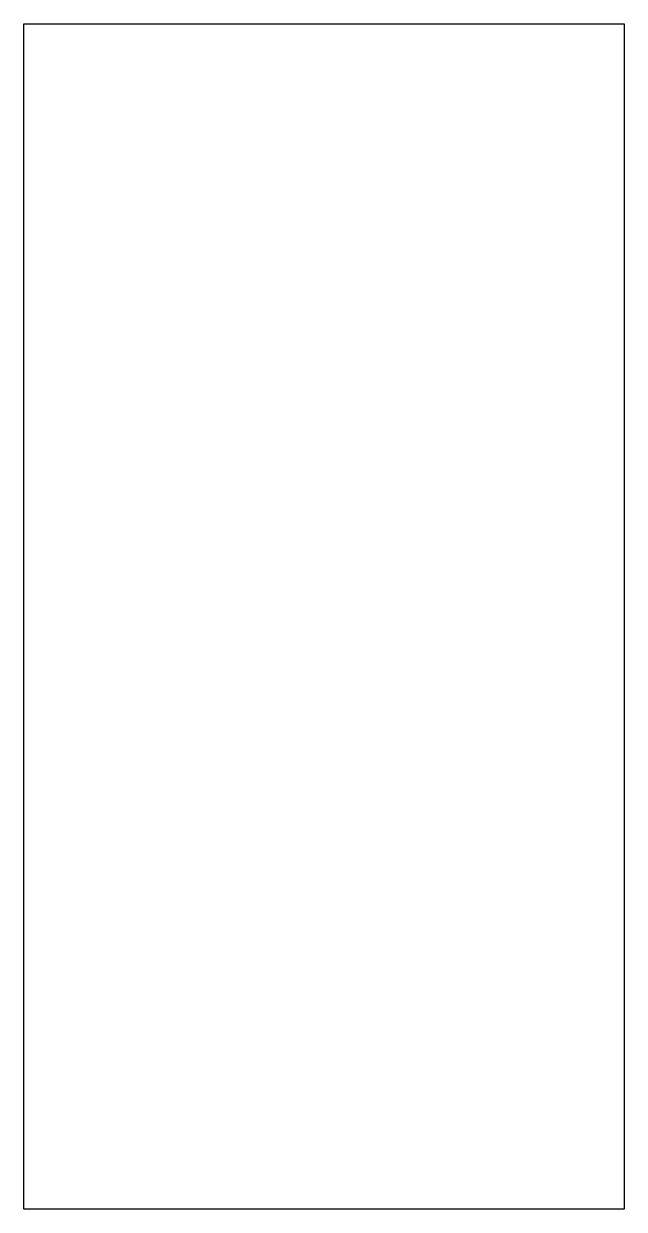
# Model space of a CAD drawing. Extents: x 0 to 354, y 0 to 700.
import ezdxf

# ---------------------------------------------------------------- set-up
doc = ezdxf.new("R2010")
doc.units = 0
doc.layers.get('0').update_dxf_attribs({"color": 2, "linetype": 'CONTINUOUS'})

msp = doc.modelspace()

# ---------------------------------------------------------------- linework, layer by layer
at = {"color": 2, "linetype": 'CONTINUOUS'}
msp.add_lwpolyline([(0, 0), (0, 700), (354.29, 700), (354.29, 0)], close=True, dxfattribs=at)

doc.saveas('drawing.dxf')
